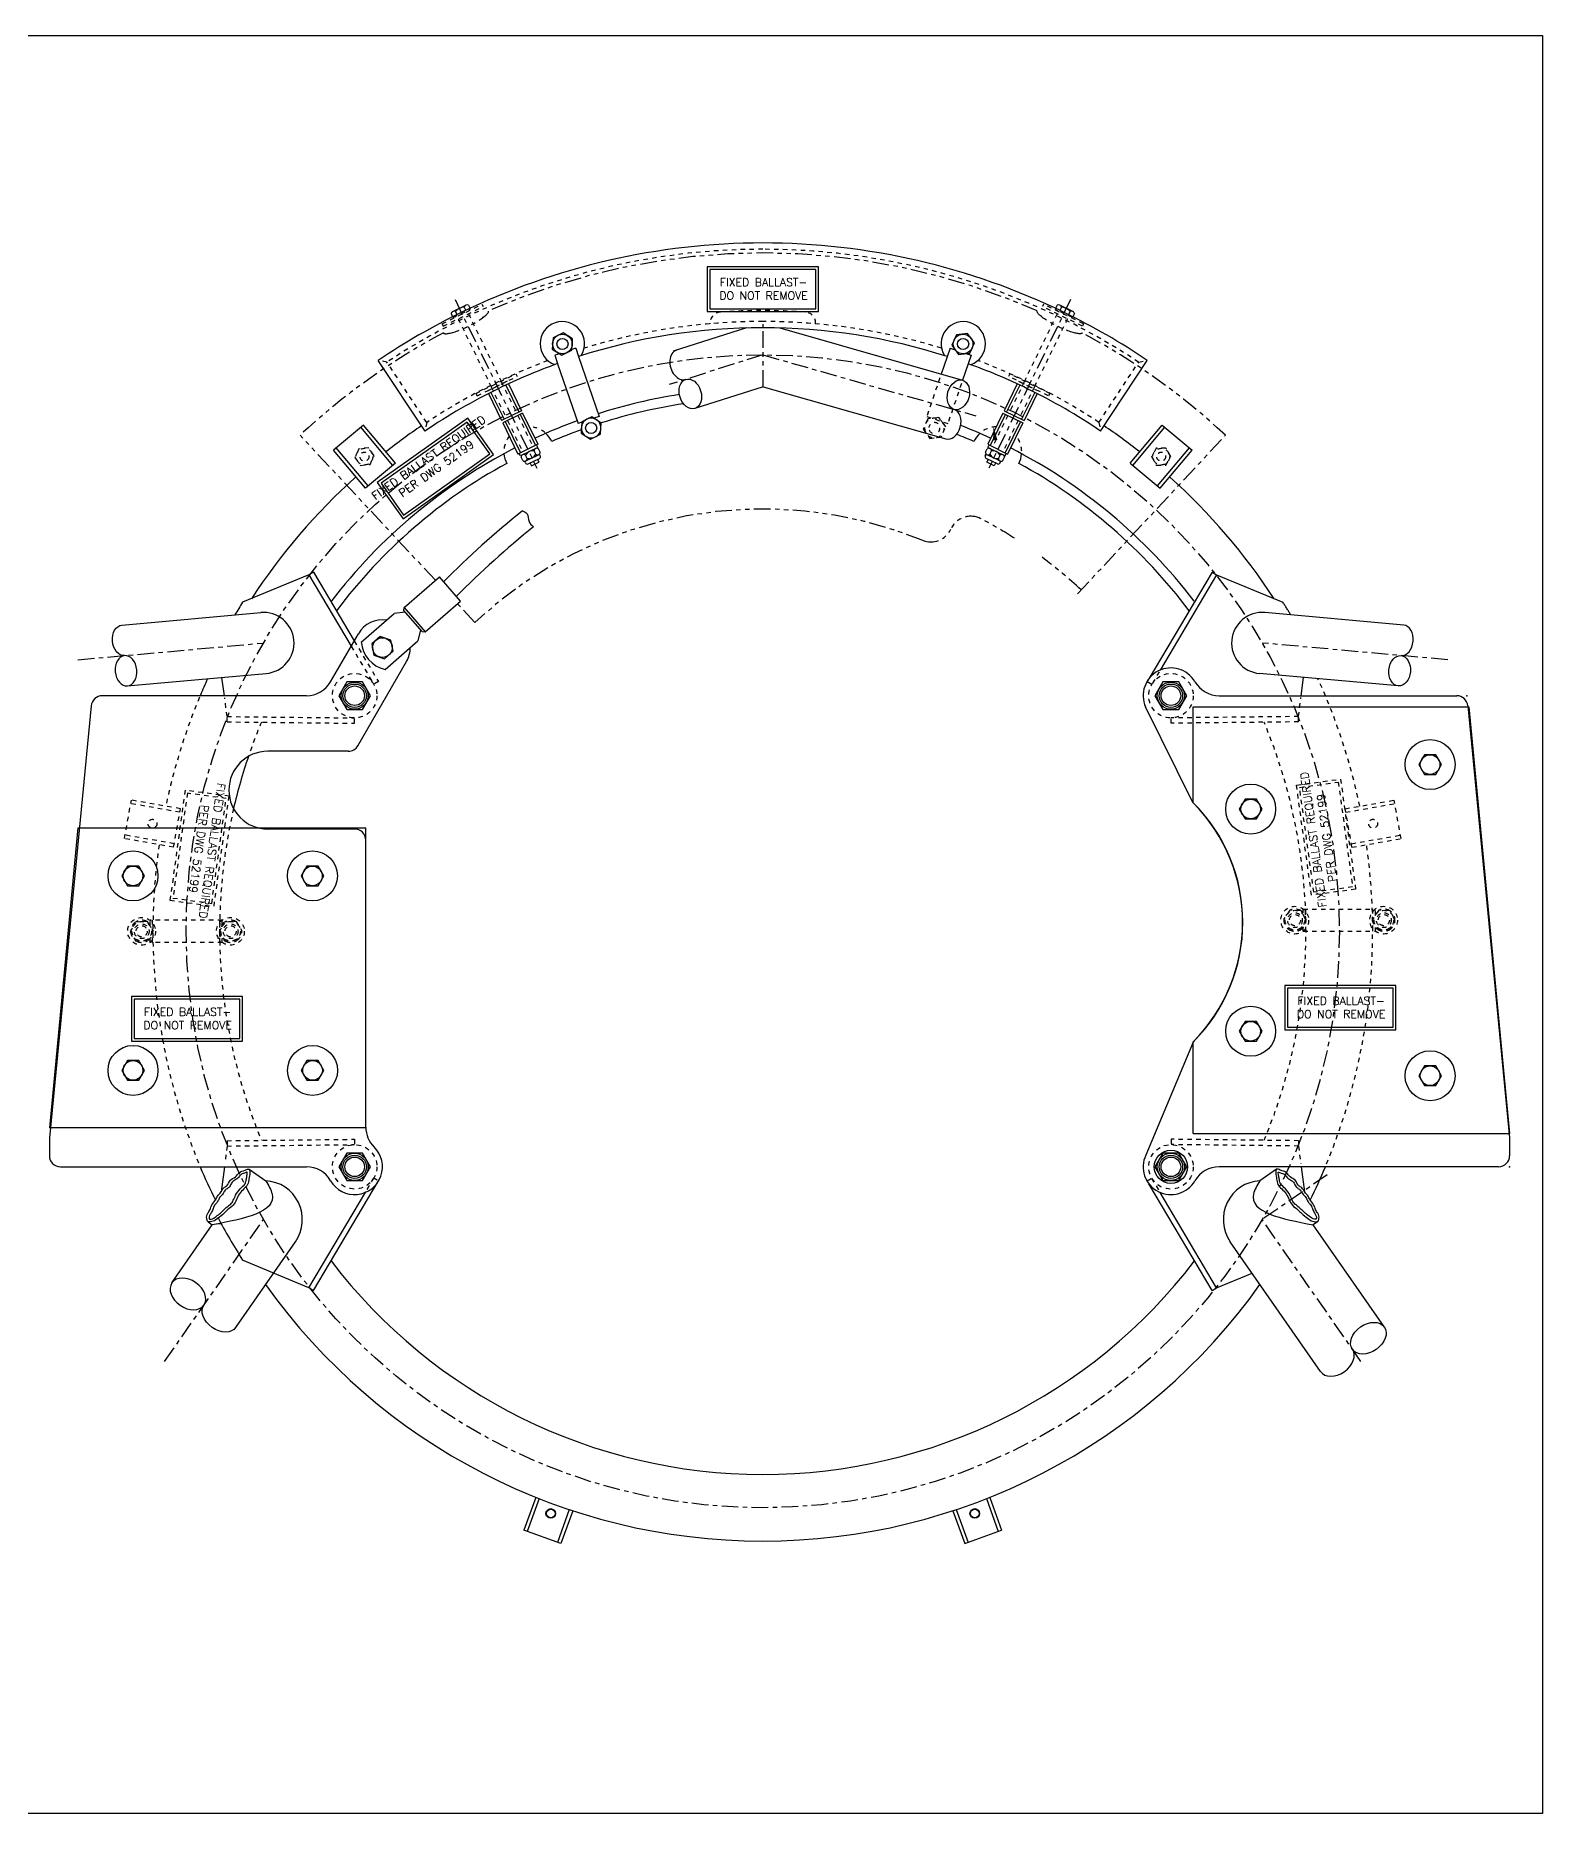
# Model space of a CAD drawing. Extents: x 0 to 103, y -3 to 42.
# Drawn here: x 68.72 to 102.62, y 2.07 to 42.07 of the extents above; entities that cross this region are included whole.
import ezdxf

# ---------------------------------------------------------------- set-up
doc = ezdxf.new("R2010")
doc.units = 0
doc.header["$LTSCALE"] = 0.3
doc.header["$MEASUREMENT"] = 0
for name, pattern in [('CENTER', [2, 1.25, -0.25, 0.25, -0.25]), ('HIDDEN', [0.375, 0.25, -0.125]), ('PHANTOM', [2.5, 1.25, -0.25, 0.25, -0.25, 0.25, -0.25])]:
    doc.linetypes.add(name, pattern=pattern)
for name, color, linetype in [('1', 1, 'CONTINUOUS'), ('HW', 6, 'CONTINUOUS'), ('NOTES', 2, 'CONTINUOUS')]:
    doc.layers.add(name, color=color, linetype=linetype)
doc.styles.add('ROMAND', font='romand.shx')

# ---------------------------------------------------------------- blocks, each defined once
blk = doc.blocks.new('A$C019C75C7')
at = {"layer": '1', "color": 41}
blk.add_lwpolyline([(-1.25, 1), (-1.25, 0), (1.25, 0), (1.25, 1)], close=True, dxfattribs=at)
at = {"layer": '1'}
blk.add_lwpolyline([(-1.19, 0.94), (-1.19, 0.06), (1.19, 0.06), (1.19, 0.94)], close=True, dxfattribs=at)
at = {"layer": '1', "color": 6, "insert": (0.016, 0.879), "char_height": 0.18, "width": 3, "attachment_point": 2, "style": 'ROMAND'}
blk.add_mtext('FIXED BALLAST REQUIRED\\PPER DWG 52199', dxfattribs=at)
blk = doc.blocks.new('A$C5AA862EA')
at = {"layer": '1', "color": 6}
for p, q in [((0.485, 0.9), (1.28, 1.591)), ((1.754, 1.046), (1.28, 1.591)), ((0.48, 0.831), (0.485, 0.9)), ((0.89, 0.36), (0.48, 0.831)), ((0.485, 0.9), (0.959, 0.355)), ((0.959, 0.355), (1.754, 1.046)), ((-0.476, 0.126), (0.26, 0.766)), ((0.513, 0.794), (0.26, 0.766)), ((0.059, -0.489), (0.795, 0.151)), ((0.858, 0.397), (0.795, 0.151)), ((0.89, 0.36), (0.959, 0.355))]:
    blk.add_line(p, q, dxfattribs=at)
blk.add_lwpolyline([(0.241, -0.083), (0.192, 0.167), (-0.049, 0.25), (-0.241, 0.083), (-0.192, -0.167), (0.049, -0.25)], close=True, dxfattribs=at)
blk.add_circle((0, 0), 0.221, dxfattribs=at)
for centre, radius, start, end in [((17.012, -14.144), 22.108, 128.839, 135.0211), ((17.062, -14.198), 21.745, 128.9252, 135.0932), ((0.209, 0.182), 0.688, 184.6424, 257.344)]:
    blk.add_arc(centre, radius, start, end, dxfattribs=at)
blk.add_open_spline([(3.147, 3.077), (3.189, 3.06), (3.29, 3.017), (3.267, 2.829), (3.357, 2.753), (3.4, 2.718)], degree=3, knots=[0, 0, 0, 0, 0.1227025, 0.3030052, 0.4608281, 0.4608281, 0.4608281, 0.4608281], dxfattribs=at)

msp = doc.modelspace()

# ---------------------------------------------------------------- linework, layer by layer
at = {"layer": '1', "color": 4, "linetype": 'HIDDEN'}
for p, q in [((77.865, 35.59), (78.763, 36.029)), ((78.763, 36.029), (78.789, 35.976)), ((91.395, 36.029), (91.369, 35.976)), ((92.294, 35.59), (91.395, 36.029)), ((77.891, 35.536), (78.789, 35.976)), ((78.112, 35.729), (78.502, 35.92)), ((78.156, 35.751), (78.163, 35.736)), ((78.227, 35.701), (78.98, 34.156)), ((78.458, 35.898), (78.465, 35.884)), ((78.458, 35.814), (79.211, 34.268)), ((83.892, 35.59), (83.892, 35.605)), ((86.267, 35.59), (86.267, 35.605)), ((91.7, 35.814), (90.948, 34.268)), ((91.931, 35.701), (91.179, 34.156)), ((92.268, 35.536), (91.369, 35.976)), ((92.047, 35.729), (91.657, 35.92)), ((91.701, 35.898), (91.694, 35.884)), ((92.003, 35.751), (91.995, 35.736)), ((77.865, 35.59), (77.891, 35.536)), ((92.294, 35.59), (92.268, 35.536)), ((76.625, 34.727), (76.431, 34.767)), ((77.52, 33.371), (76.625, 34.727)), ((78.626, 34.021), (79.525, 34.46)), ((78.652, 33.967), (79.551, 34.406)), ((79.525, 34.46), (79.551, 34.406)), ((90.634, 34.46), (90.608, 34.406)), ((91.506, 33.967), (90.608, 34.406)), ((91.532, 34.021), (90.634, 34.46)), ((92.639, 33.371), (93.534, 34.727)), ((93.534, 34.727), (93.728, 34.767)), ((78.626, 34.021), (78.652, 33.967)), ((79.327, 34.297), (78.878, 34.077)), ((78.967, 34.17), (79.311, 33.468)), ((79.199, 34.284), (79.542, 33.581)), ((90.96, 34.284), (90.616, 33.581)), ((90.831, 34.297), (91.281, 34.077)), ((91.191, 34.17), (90.848, 33.468)), ((91.532, 34.021), (91.506, 33.967)), ((77.52, 33.371), (77.481, 33.177)), ((79.337, 33.414), (79.68, 32.711)), ((79.569, 33.527), (79.912, 32.824)), ((90.59, 33.527), (90.246, 32.824)), ((90.822, 33.414), (90.478, 32.711)), ((92.639, 33.371), (92.678, 33.177)), ((75.89, 28.455), (76.433, 27.538)), ((75.821, 28.336), (76.33, 27.476)), ((93.996, 27.76), (93.829, 27.476)), ((76.433, 27.538), (76.33, 27.476)), ((93.748, 27.576), (93.726, 27.538)), ((93.726, 27.538), (93.829, 27.476)), ((73.031, 26.753), (72.975, 27.174)), ((97.128, 26.753), (97.184, 27.181)), ((73.029, 26.633), (73.031, 26.753)), ((73.029, 26.633), (75.893, 26.602)), ((73.031, 26.753), (75.894, 26.722)), ((75.893, 26.602), (75.894, 26.722)), ((97.128, 26.753), (94.265, 26.722)), ((94.266, 26.602), (94.265, 26.722)), ((97.129, 26.633), (94.266, 26.602)), ((97.129, 26.633), (97.128, 26.753)), ((70.723, 24.006), (70.876, 24.873)), ((71.979, 24.678), (70.876, 24.873)), ((98.18, 24.678), (99.283, 24.873)), ((99.435, 24.006), (99.283, 24.873)), ((71.965, 24.6), (70.862, 24.794)), ((71.826, 23.812), (71.979, 24.678)), ((98.332, 23.812), (98.18, 24.678)), ((98.193, 24.6), (99.296, 24.794)), ((71.826, 23.812), (70.723, 24.006)), ((71.84, 23.891), (70.737, 24.085)), ((98.318, 23.891), (99.421, 24.085)), ((98.332, 23.812), (99.435, 24.006)), ((97.237, 22.422), (98.862, 22.422)), ((97.237, 22.337), (97.237, 22.422)), ((97.295, 21.922), (97.295, 22.422)), ((98.804, 21.922), (98.804, 22.422)), ((98.862, 22.288), (98.862, 22.422)), ((72.922, 22.172), (71.297, 22.172)), ((71.297, 22.038), (71.297, 22.172)), ((71.355, 21.672), (71.355, 22.172)), ((72.864, 21.672), (72.864, 22.172)), ((72.922, 22.087), (72.922, 22.172)), ((97.237, 21.922), (97.237, 22.006)), ((98.862, 21.922), (98.862, 22.006)), ((71.297, 21.672), (71.297, 21.756)), ((72.922, 21.672), (71.297, 21.672)), ((72.922, 21.672), (72.922, 21.756)), ((97.237, 21.922), (98.862, 21.922)), ((73.029, 17.21), (75.893, 17.242)), ((73.029, 17.21), (73.031, 17.09)), ((75.893, 17.242), (75.894, 17.122)), ((94.266, 17.242), (94.265, 17.122)), ((97.129, 17.21), (94.266, 17.242)), ((97.129, 17.21), (97.128, 17.09)), ((73.031, 17.09), (72.981, 16.714)), ((73.031, 17.09), (75.894, 17.122)), ((97.128, 17.09), (94.265, 17.122)), ((97.128, 17.09), (97.181, 16.686)), ((76.179, 16.113), (76.33, 16.367)), ((76.402, 16.324), (76.33, 16.367)), ((93.726, 16.306), (93.829, 16.367)), ((93.736, 16.288), (93.726, 16.306)), ((93.984, 16.105), (93.829, 16.367))]:
    msp.add_line(p, q, dxfattribs=at)
at = {"layer": '1', "color": 6}
for p, q in [((78.106, 35.865), (78.398, 36.008)), ((78.458, 36.009), (78.494, 35.937)), ((91.7, 36.009), (91.665, 35.937)), ((92.052, 35.865), (91.76, 36.008)), ((78.068, 35.818), (78.103, 35.746)), ((78.166, 35.866), (78.2, 35.795)), ((78.361, 35.961), (78.396, 35.89)), ((91.798, 35.961), (91.763, 35.89)), ((91.993, 35.866), (91.958, 35.795)), ((92.09, 35.818), (92.055, 35.746))]:
    msp.add_line(p, q, dxfattribs=at)
at = {"layer": '1', "color": 6, "linetype": 'CENTER'}
for p, q in [((78.157, 36.135), (79.996, 32.343)), ((92.002, 36.135), (90.163, 32.343)), ((85.079, 34.892), (82.975, 34.221)), ((85.079, 34.892), (89.874, 33.52)), ((69.67, 28.03), (73.847, 28.407)), ((69.67, 28.03), (73.847, 28.407)), ((100.489, 28.03), (96.312, 28.407)), ((97.775, 16.441), (96.312, 15.437)), ((71.624, 12.24), (73.847, 15.437)), ((98.534, 12.24), (96.312, 15.437))]:
    msp.add_line(p, q, dxfattribs=at)
at = {"layer": '1', "color": 6, "linetype": 'Continuous'}
for p, q in [((84.714, 35.497), (83.061, 34.97)), ((85.466, 35.496), (89.572, 34.322)), ((85.09, 34.174), (83.553, 33.684)), ((85.09, 34.174), (89.194, 33)), ((76.096, 33.312), (75.422, 32.747)), ((76.755, 32.403), (76.035, 33.261)), ((76.816, 32.454), (76.096, 33.312)), ((93.343, 32.454), (94.063, 33.312)), ((93.404, 32.403), (94.124, 33.261)), ((94.063, 33.312), (94.737, 32.747)), ((76.142, 31.889), (75.422, 32.747)), ((76.203, 31.94), (75.483, 32.798)), ((76.816, 32.454), (76.142, 31.889)), ((93.343, 32.454), (94.017, 31.889)), ((93.956, 31.94), (94.675, 32.798)), ((94.017, 31.889), (94.737, 32.747)), ((74.974, 30.001), (75.89, 28.455)), ((95.184, 30.001), (93.766, 27.605)), ((95.184, 30.001), (95.288, 29.94)), ((74.871, 29.94), (73.379, 29.324)), ((74.871, 29.94), (75.821, 28.336)), ((95.288, 29.94), (94.02, 27.799)), ((95.288, 29.94), (96.78, 29.324)), ((70.662, 28.81), (73.785, 29.091)), ((99.496, 28.81), (96.373, 29.091)), ((70.785, 27.441), (73.909, 27.722)), ((72.969, 27.222), (72.914, 27.632)), ((99.373, 27.441), (96.25, 27.722)), ((97.19, 27.222), (97.244, 27.632)), ((72.969, 16.622), (72.894, 16.057)), ((73.526, 16.567), (73.9, 16.31)), ((96.633, 16.567), (96.259, 16.31)), ((97.19, 16.622), (97.264, 16.057)), ((74.871, 13.903), (76.147, 16.058)), ((74.974, 13.842), (76.433, 16.306)), ((95.184, 13.842), (93.766, 16.238)), ((95.288, 13.903), (94.02, 16.044)), ((71.79, 14.012), (72.697, 15.316)), ((72.6, 15.383), (72.697, 15.316)), ((72.788, 15.34), (72.893, 15.35)), ((99.06, 13.017), (97.461, 15.316)), ((73.188, 12.957), (74.565, 14.937)), ((97.624, 12.017), (95.593, 14.937)), ((74.871, 13.903), (73.379, 14.52)), ((95.288, 13.903), (96.083, 14.232)), ((74.974, 13.842), (74.871, 13.903)), ((95.184, 13.842), (95.288, 13.903)), ((79.976, 9.186), (79.706, 8.447)), ((80.05, 9.157), (79.782, 8.419)), ((80.727, 8.91), (80.458, 8.173)), ((80.803, 8.885), (80.533, 8.146)), ((89.356, 8.885), (89.625, 8.146)), ((89.432, 8.91), (89.7, 8.173)), ((90.108, 9.157), (90.377, 8.419)), ((90.183, 9.186), (90.452, 8.447)), ((80.533, 8.146), (79.706, 8.447)), ((89.625, 8.146), (90.452, 8.447))]:
    msp.add_line(p, q, dxfattribs=at)
at = {"layer": '1', "color": 6, "linetype": 'PHANTOM'}
for p, q in [((85.09, 34.174), (85.09, 35.579)), ((97.559, 15.383), (97.461, 15.316))]:
    msp.add_line(p, q, dxfattribs=at)
at = {"layer": '1'}
for p, q in [((80.503, 34.917), (80.399, 34.882)), ((80.399, 34.882), (80.463, 34.693)), ((80.872, 35.043), (80.787, 35.014)), ((80.872, 35.043), (80.936, 34.854)), ((80.936, 34.854), (81.396, 33.506)), ((89.291, 35.042), (89.092, 34.459)), ((89.291, 35.042), (89.409, 35.002)), ((89.764, 34.881), (89.573, 34.321)), ((89.649, 34.92), (89.764, 34.881)), ((77.481, 33.177), (76.431, 34.767)), ((80.463, 34.692), (80.923, 33.345)), ((92.678, 33.177), (93.728, 34.767)), ((78.907, 34.018), (79.202, 33.415)), ((78.963, 34.046), (79.258, 33.442)), ((79.299, 34.21), (79.594, 33.606)), ((79.356, 34.237), (79.651, 33.634)), ((90.802, 34.237), (90.507, 33.634)), ((90.859, 34.21), (90.564, 33.606)), ((91.195, 34.046), (90.9, 33.442)), ((91.252, 34.018), (90.957, 33.415)), ((79.651, 33.634), (79.202, 33.415)), ((90.507, 33.634), (90.957, 33.415)), ((79.677, 33.58), (79.228, 33.361)), ((79.228, 33.361), (79.572, 32.658)), ((79.285, 33.388), (79.628, 32.686)), ((79.621, 33.553), (79.964, 32.85)), ((79.677, 33.58), (80.021, 32.878)), ((81.005, 33.373), (80.923, 33.345)), ((81.396, 33.506), (81.281, 33.467)), ((90.481, 33.58), (90.138, 32.878)), ((90.538, 33.553), (90.194, 32.85)), ((90.481, 33.58), (90.93, 33.361)), ((90.874, 33.388), (90.53, 32.686)), ((90.93, 33.361), (90.587, 32.658)), ((80.021, 32.878), (79.572, 32.658)), ((90.138, 32.878), (90.587, 32.658)), ((74.974, 30.001), (74.871, 29.94)), ((94.759, 24.808), (94.759, 26.972)), ((94.759, 26.972), (100.962, 26.972)), ((100.962, 26.972), (101.877, 17.372)), ((69.675, 24.252), (69.032, 17.502)), ((69.675, 24.252), (76.149, 24.252)), ((76.149, 17.502), (76.149, 24.252)), ((94.759, 17.372), (94.759, 19.435)), ((76.149, 17.502), (69.032, 17.502)), ((94.759, 17.372), (101.877, 17.372)), ((76.433, 16.306), (76.43, 16.308))]:
    msp.add_line(p, q, dxfattribs=at)
at = {"layer": '1', "color": 41, "linetype": 'HIDDEN'}
for p, q in [((89.064, 34.377), (88.767, 33.505)), ((89.547, 34.243), (89.24, 33.344)), ((88.767, 33.505), (89.24, 33.344))]:
    msp.add_line(p, q, dxfattribs=at)
at = {"layer": '1', "color": 41, "linetype": 'PHANTOM'}
for p, q in [((77.716, 29.818), (74.672, 33.082)), ((92.158, 29.513), (95.487, 33.082)), ((78.6, 28.87), (78.209, 29.29))]:
    msp.add_line(p, q, dxfattribs=at)
at = {"layer": '1', "color": 3}
for p, q in [((75.358, 27.534), (75.983, 28.617)), ((75.972, 26.097), (77.066, 27.992)), ((74.817, 27.222), (70.222, 27.222)), ((95.342, 27.222), (100.687, 27.222)), ((69.973, 26.996), (69.032, 17.272)), ((94.755, 24.817), (93.688, 26.968)), ((100.935, 26.996), (101.877, 17.272)), ((75.755, 25.972), (73.945, 25.972)), ((75.899, 24.222), (73.945, 24.222)), ((76.149, 17.514), (76.149, 23.972)), ((94.759, 19.43), (93.692, 16.885)), ((69.032, 17.272), (69.032, 16.872)), ((101.877, 17.272), (101.877, 16.872)), ((69.282, 16.622), (74.817, 16.622)), ((101.627, 16.622), (95.342, 16.622))]:
    msp.add_line(p, q, dxfattribs=at)
at = {"layer": '1', "color": 41}
for points in [[(83.829, 36.869), (83.829, 35.869), (86.329, 35.869), (86.329, 36.869)], [(70.876, 20.452), (70.876, 19.452), (73.376, 19.452), (73.376, 20.452)], [(96.822, 20.702), (96.822, 19.702), (99.322, 19.702), (99.322, 20.702)]]:
    msp.add_lwpolyline(points, close=True, dxfattribs=at)
at = {"layer": '1'}
for points in [[(83.889, 36.809), (83.889, 35.929), (86.269, 35.929), (86.269, 36.809)], [(96.882, 20.642), (96.882, 19.762), (99.262, 19.762), (99.262, 20.642)], [(70.936, 20.392), (70.936, 19.512), (73.316, 19.512), (73.316, 20.392)]]:
    msp.add_lwpolyline(points, close=True, dxfattribs=at)
at = {"layer": '1', "color": 6}
for points in [[(80.785, 34.994), (80.802, 35.248), (80.59, 35.389), (80.361, 35.276), (80.345, 35.022), (80.557, 34.881)], [(89.736, 34.93), (89.838, 35.164), (89.687, 35.369), (89.434, 35.34), (89.332, 35.107), (89.483, 34.902)], [(100.344, 25.672), (100.216, 25.893), (99.961, 25.893), (99.834, 25.672), (99.961, 25.451), (100.216, 25.451)], [(96.308, 24.672), (96.181, 24.893), (95.926, 24.893), (95.798, 24.672), (95.926, 24.451), (96.181, 24.451)], [(71.168, 23.167), (71.041, 23.388), (70.786, 23.388), (70.658, 23.167), (70.786, 22.946), (71.041, 22.946)], [(75.203, 23.167), (75.076, 23.388), (74.821, 23.388), (74.693, 23.167), (74.821, 22.946), (75.076, 22.946)], [(96.308, 19.672), (96.181, 19.893), (95.926, 19.893), (95.798, 19.672), (95.926, 19.451), (96.181, 19.451)], [(71.168, 18.792), (71.041, 19.013), (70.786, 19.013), (70.658, 18.792), (70.786, 18.571), (71.041, 18.571)], [(75.207, 18.792), (75.08, 19.013), (74.825, 19.013), (74.697, 18.792), (74.825, 18.571), (75.08, 18.571)], [(100.344, 18.672), (100.216, 18.893), (99.961, 18.893), (99.834, 18.672), (99.961, 18.451), (100.216, 18.451)]]:
    msp.add_lwpolyline(points, close=True, dxfattribs=at)
for points in [[(81.157, 33.46), (81.006, 33.385), (80.99, 33.131), (81.202, 32.99), (81.43, 33.103), (81.438, 33.23)], [(81.438, 33.23), (81.446, 33.357), (81.234, 33.498), (81.12, 33.442)]]:
    msp.add_lwpolyline(points, dxfattribs=at)
at = {"layer": '1', "color": 41, "linetype": 'HIDDEN'}
for points in [[(88.706, 33.259), (88.687, 33.216), (88.838, 33.011), (89.092, 33.039), (89.103, 33.066)], [(89.138, 33.145), (89.193, 33.273), (89.042, 33.478), (88.789, 33.449), (88.741, 33.338)]]:
    msp.add_lwpolyline(points, dxfattribs=at)
for points in [[(75.993, 32.777), (75.903, 32.579), (76.029, 32.403), (76.245, 32.424), (76.335, 32.621), (76.209, 32.798)], [(93.931, 32.788), (93.823, 32.6), (93.931, 32.412), (94.148, 32.412), (94.257, 32.6), (94.148, 32.788)]]:
    msp.add_lwpolyline(points, close=True, dxfattribs=at)
at = {"layer": '1', "color": 4, "linetype": 'HIDDEN'}
for points in [[(97.084, 25.21), (98.075, 25.345), (98.414, 22.868), (97.423, 22.733)], [(97.152, 25.158), (98.024, 25.278), (98.346, 22.92), (97.474, 22.8)], [(73.074, 24.96), (72.083, 25.095), (71.745, 22.618), (72.735, 22.483)], [(73.007, 24.908), (72.135, 25.028), (71.812, 22.67), (72.684, 22.55)], [(70.97, 22.135), (71.225, 22.149), (71.364, 21.935), (71.248, 21.708), (70.994, 21.694), (70.855, 21.908)], [(72.97, 22.135), (73.225, 22.149), (73.364, 21.935), (73.248, 21.708), (72.994, 21.694), (72.855, 21.908)], [(97.188, 22.385), (96.934, 22.399), (96.795, 22.185), (96.91, 21.958), (97.165, 21.944), (97.304, 22.158)], [(99.188, 22.385), (98.934, 22.399), (98.795, 22.185), (98.91, 21.958), (99.165, 21.944), (99.304, 22.158)]]:
    msp.add_lwpolyline(points, close=True, dxfattribs=at)
at = {"layer": '1', "color": 6}
for centre, radius in [((80.573, 35.135), 0.221), ((80.573, 35.135), 0.125), ((89.585, 35.135), 0.221), ((89.585, 35.135), 0.125), ((81.218, 33.244), 0.125), ((100.089, 25.672), 0.562), ((100.089, 25.672), 0.221), ((96.053, 24.672), 0.562), ((96.053, 24.672), 0.221), ((70.913, 23.167), 0.562), ((74.948, 23.167), 0.562), ((70.913, 23.167), 0.221), ((74.948, 23.167), 0.221), ((96.053, 19.672), 0.562), ((96.053, 19.672), 0.221), ((70.913, 18.792), 0.562), ((74.952, 18.792), 0.562), ((100.089, 18.672), 0.562), ((70.913, 18.792), 0.221), ((74.952, 18.792), 0.221), ((100.089, 18.672), 0.221)]:
    msp.add_circle(centre, radius, dxfattribs=at)
at = {"layer": '1', "color": 6, "linetype": 'CENTER'}
msp.add_circle((85.079, 21.922), 12.97, dxfattribs=at)
at = {"layer": '1', "color": 41, "linetype": 'HIDDEN'}
for centre, radius in [((76.119, 32.6), 0.188), ((76.119, 32.6), 0.1), ((94.04, 32.6), 0.188), ((94.04, 32.6), 0.1)]:
    msp.add_circle(centre, radius, dxfattribs=at)
at = {"layer": '1', "color": 4, "linetype": 'HIDDEN'}
for centre, radius in [((75.899, 27.222), 0.5), ((94.259, 27.222), 0.5), ((71.351, 24.342), 0.1), ((98.807, 24.342), 0.1), ((97.045, 22.172), 0.312), ((99.045, 22.172), 0.312), ((71.105, 21.922), 0.312), ((71.109, 21.922), 0.221), ((71.109, 21.922), 0.166), ((71.109, 21.922), 0.125), ((73.105, 21.922), 0.312), ((73.109, 21.922), 0.221), ((73.109, 21.922), 0.166), ((73.109, 21.922), 0.125), ((97.049, 22.172), 0.221), ((97.049, 22.172), 0.166), ((97.049, 22.172), 0.125), ((99.049, 22.172), 0.221), ((99.049, 22.172), 0.166), ((99.049, 22.172), 0.125), ((75.899, 16.622), 0.5), ((94.259, 16.622), 0.5)]:
    msp.add_circle(centre, radius, dxfattribs=at)
at = {"layer": '1', "color": 6, "linetype": 'Continuous'}
for centre, radius in [((80.31, 8.823), 0.109), ((80.311, 8.822), 0.1), ((89.848, 8.823), 0.109), ((89.847, 8.822), 0.1)]:
    msp.add_circle(centre, radius, dxfattribs=at)
at = {"layer": '1', "color": 4, "linetype": 'HIDDEN'}
for centre, radius, start, end in [((85.079, 21.922), 15.345, 90, 123.4337), ((85.079, 21.922), 15.345, 56.5663, 90), ((85.079, 21.922), 13.72, 90, 107.0322), ((84.142, 35.605), 0.25, 93.9196, 180), ((85.079, 21.922), 13.965, 86.0804, 93.9196), ((85.079, 21.922), 13.72, 72.9678, 90), ((86.017, 35.605), 0.25, 0, 86.0804), ((85.079, 21.922), 13.72, 110.6412, 123.4337), ((85.079, 21.922), 13.72, 56.5663, 69.3588), ((79.818, 32.711), 0.562, 49.9294, 89.0304), ((90.341, 32.711), 0.562, 90.9696, 129.6346), ((79.818, 32.711), 0.562, 141.8093, 182.1533), ((90.341, 32.711), 0.562, 1.2324, 38.1907), ((76.16, 27.472), 0.149, 25.9666, 68.8799), ((85.079, 21.922), 13.72, 11.8378, 24.463), ((85.079, 21.922), 13.72, 157.4355, 168.1622), ((85.079, 21.922), 12.22, 157.3514, 161.2194), ((85.079, 21.922), 12.22, 337.3647, 22.634), ((85.079, 21.922), 12.22, 166.9491, 202.6353), ((85.079, 21.922), 13.72, 171.8378, 202.4669), ((85.079, 21.922), 13.72, 337.5648, 8.1622), ((97.049, 22.172), 0.25, 58.9514, 114.8541), ((99.049, 22.172), 0.25, 58.9514, 114.8541), ((71.109, 21.922), 0.25, 125.1459, 181.0486), ((71.109, 21.922), 0.25, 65.1459, 121.0486), ((73.109, 21.922), 0.25, 125.1459, 181.0486), ((73.109, 21.922), 0.25, 65.1459, 121.0486), ((97.049, 22.172), 0.25, 178.9514, 234.8541), ((97.049, 22.172), 0.25, 298.9514, 354.8541), ((97.049, 22.172), 0.25, 358.9514, 54.8541), ((99.049, 22.172), 0.25, 178.9514, 234.8541), ((99.049, 22.172), 0.25, 298.9514, 354.8541), ((99.049, 22.172), 0.25, 358.9514, 54.8541), ((71.109, 21.922), 0.25, 185.1459, 241.0486), ((71.109, 21.922), 0.25, 245.1459, 301.0486), ((71.109, 21.922), 0.25, 305.1459, 1.0486), ((73.109, 21.922), 0.25, 185.1459, 241.0486), ((73.109, 21.922), 0.25, 245.1459, 301.0486), ((73.109, 21.922), 0.25, 305.1459, 1.0486), ((97.049, 22.172), 0.25, 238.9514, 294.8541), ((99.049, 22.172), 0.25, 238.9514, 294.8541)]:
    msp.add_arc(centre, radius, start, end, dxfattribs=at)
at = {"layer": '1'}
for centre, radius, start, end in [((85.079, 21.922), 15.485, 90, 115.9706), ((85.079, 21.922), 15.485, 64.0294, 90), ((85.079, 21.922), 15.485, 115.9706, 123.9517), ((80.57, 35.139), 0.5, 327.8461, 249.8273), ((89.588, 35.139), 0.5, 290.1727, 212.1539), ((85.079, 21.922), 15.485, 56.0483, 64.0294), ((85.079, 21.922), 13.58, 90, 107.7631), ((85.079, 21.922), 13.58, 72.2179, 90), ((85.079, 21.922), 13.58, 109.8728, 115.9845), ((85.079, 21.922), 13.58, 64.0155, 70.1083), ((85.079, 21.922), 13.58, 115.9845, 124.0244), ((85.079, 21.922), 13.58, 55.9756, 64.0155), ((92.072, 22.122), 3.8, 315.0105, 44.9895)]:
    msp.add_arc(centre, radius, start, end, dxfattribs=at)
at = {"layer": '1', "color": 41, "linetype": 'PHANTOM'}
for centre, radius, start, end in [((85.079, 21.922), 15.26, 66.1352, 113.8648), ((85.079, 21.922), 15.26, 118.0898, 133), ((85.079, 21.922), 15.26, 47, 61.9102), ((85.079, 21.922), 9.5, 67.8242, 133), ((89.76, 30.759), 0.5, 62.0922, 154.9582), ((85.079, 21.922), 10.5, 57.3508, 62.0922), ((88.854, 31.182), 0.5, 247.8242, 334.9582), ((85.079, 21.922), 10.5, 47, 53.2598)]:
    msp.add_arc(centre, radius, start, end, dxfattribs=at)
at = {"layer": '1', "color": 6}
for centre, radius, start, end in [((78.429, 35.946), 0.0696, 64.7903, 167.3006), ((91.73, 35.946), 0.0696, 12.6994, 115.2097), ((78.136, 35.803), 0.0696, 64.7903, 167.3006), ((78.357, 35.721), 0.24, 89.104, 142.987), ((91.801, 35.721), 0.24, 37.013, 90.896), ((92.022, 35.803), 0.0696, 12.6994, 115.2097), ((81.218, 33.244), 0.221, 105.5391, 56.3314), ((81.218, 33.244), 0.221, 8.8449, 116.3314)]:
    msp.add_arc(centre, radius, start, end, dxfattribs=at)
at = {"layer": '1', "color": 6, "linetype": 'Continuous'}
for centre, radius, start, end in [((85.079, 21.922), 12.22, 98.8357, 107.6444), ((85.079, 21.922), 12, 98.545, 107.6296), ((85.079, 21.922), 13.72, 124.0183, 128.1622), ((85.079, 21.922), 12.22, 109.9889, 114.7992), ((85.079, 21.922), 12, 109.9002, 113.311), ((85.079, 21.922), 12.22, 65.2008, 68.6313), ((85.079, 21.922), 13.72, 51.8378, 55.9817), ((79.818, 32.711), 0.562, 24.2083, 47.3024), ((85.079, 21.922), 12, 66.689, 68.6933), ((90.341, 32.711), 0.562, 132.6976, 155.7917), ((85.079, 21.922), 12.22, 117.1437, 142.6431), ((85.079, 21.922), 12, 118.6818, 143.0605), ((79.818, 32.711), 0.562, 184.6905, 207.7846), ((85.079, 21.922), 12.22, 37.4363, 62.8563), ((90.341, 32.711), 0.562, 332.2154, 355.3095), ((85.079, 21.922), 12, 36.9395, 61.3182), ((85.079, 21.922), 13.72, 131.8378, 146.9818), ((85.079, 21.922), 13.72, 33.0375, 48.1622), ((85.079, 21.922), 13.845, 147.6819, 149.0646), ((73.847, 28.407), 0.688, 275.1494, 95.1494), ((96.312, 28.407), 0.688, 84.8506, 264.8506), ((85.079, 21.922), 13.72, 155.537, 157.2384), ((85.079, 21.922), 12.22, 161.2194, 166.9491), ((85.079, 21.922), 13.72, 202.7243, 206.1742), ((85.079, 21.922), 13.72, 202.7243, 206.1742), ((85.079, 21.922), 13.72, 333.8258, 337.2757), ((73.847, 15.437), 0.875, 325.1851, 86.5331), ((96.312, 15.437), 0.875, 93.4669, 214.8149), ((85.079, 21.922), 13.845, 207.6819, 212.3181), ((85.079, 21.922), 12.22, 217.3647, 322.6353), ((85.079, 21.922), 13.72, 215.3992, 324.6008)]:
    msp.add_arc(centre, radius, start, end, dxfattribs=at)
at = {"layer": '1', "color": 41, "linetype": 'HIDDEN'}
for radius, start, end in [(0.221, 177.7355, 310.4201), (0.221, 333.3141, 154.8415), (0.125, 316.9271, 174.2278), (0.125, 199.1584, 288.9972)]:
    msp.add_arc((88.94, 33.244), radius, start, end, dxfattribs=at)
at = {"layer": '1', "color": 6, "linetype": 'PHANTOM'}
msp.add_arc((85.079, 21.922), 13.845, 30.9354, 32.3181, dxfattribs=at)
at = {"layer": '1', "color": 3}
for centre, radius, start, end in [((76.524, 28.304), 0.625, 81.6857, 150), ((76.524, 28.304), 0.625, 330, 0.3006), ((94.259, 27.222), 0.625, 30, 203.966), ((70.222, 26.972), 0.25, 90, 174.4715), ((74.817, 27.847), 0.625, 270, 330), ((95.342, 27.847), 0.625, 210, 270), ((100.687, 26.972), 0.25, 5.5285, 90), ((75.755, 26.222), 0.25, 270, 330), ((73.945, 25.097), 0.875, 90, 270), ((92.077, 22.122), 3.8, 314.9045, 45.1798), ((75.899, 23.972), 0.25, 0, 90), ((76.774, 17.514), 0.625, 180, 225.573), ((69.282, 16.872), 0.25, 180, 270), ((75.899, 16.622), 0.625, 210, 45.573), ((94.259, 16.622), 0.625, 155.0707, 330), ((101.627, 16.872), 0.25, 270, 0), ((74.817, 15.997), 0.625, 30, 90), ((95.342, 15.997), 0.625, 90, 150)]:
    msp.add_arc(centre, radius, start, end, dxfattribs=at)
at = {"layer": '1', "color": 41, "linetype": 'PHANTOM'}
msp.add_ellipse((78.4, 35.631), major_axis=(-0.506, -0.246), ratio=0.195576, start_param=0, end_param=3.141593, dxfattribs=at)
at = {"layer": '1', "color": 41, "linetype": 'PHANTOM', "extrusion": (0, 0, -1)}
msp.add_ellipse((91.759, 35.631), major_axis=(0.506, -0.246), ratio=0.195576, start_param=0, end_param=3.141593, dxfattribs=at)
at = {"layer": '1', "color": 6, "linetype": 'Continuous'}
for centre, major_axis, start_param, end_param in [((83.24, 34.666), (-0.104, 0.328), 0, 3.141593), ((89.289, 33.33), (0.095, 0.33), 3.141593, 6.283185), ((99.466, 28.468), (0.031, 0.342), 3.141593, 6.283185), ((97.983, 12.267), (0.359, 0.25), 3.141593, 6.283185)]:
    msp.add_ellipse(centre, major_axis=major_axis, ratio=0.707107, start_param=start_param, end_param=end_param, dxfattribs=at)
for centre, major_axis in [((83.449, 34.011), (-0.104, 0.328)), ((89.478, 33.991), (0.095, 0.33)), ((99.404, 27.783), (0.031, 0.342)), ((98.701, 12.767), (0.359, 0.25))]:
    msp.add_ellipse(centre, major_axis=major_axis, ratio=0.707107, dxfattribs=at)
at = {"layer": '1', "color": 6, "linetype": 'Continuous', "extrusion": (0, 0, -1)}
for centre, major_axis in [((70.693, 28.468), (-0.031, 0.342)), ((72.868, 13.262), (-0.359, 0.25))]:
    msp.add_ellipse(centre, major_axis=major_axis, ratio=0.707107, start_param=3.141593, end_param=6.283185, dxfattribs=at)
for centre, major_axis in [((70.755, 27.783), (-0.031, 0.342)), ((72.149, 13.762), (-0.359, 0.25))]:
    msp.add_ellipse(centre, major_axis=major_axis, ratio=0.707107, dxfattribs=at)
at = {"layer": '1', "color": 6, "linetype": 'Continuous'}
for points in [[(72.6, 15.383), (72.715, 15.397), (72.828, 15.466), (72.953, 15.569), (73.042, 15.656), (73.167, 15.759), (73.24, 15.886), (73.308, 16.015), (73.407, 16.126), (73.492, 16.224), (73.522, 16.353), (73.541, 16.487), (73.526, 16.567), (73.438, 16.549), (73.302, 16.489), (73.215, 16.397), (73.099, 16.317), (73.027, 16.198), (72.956, 16.149), (72.89, 16.051), (72.813, 15.965), (72.775, 15.885), (72.688, 15.77), (72.645, 15.66), (72.596, 15.577), (72.57, 15.456), (72.6, 15.383)], [(97.559, 15.383), (97.443, 15.397), (97.331, 15.466), (97.206, 15.569), (97.117, 15.656), (96.991, 15.759), (96.918, 15.886), (96.851, 16.015), (96.752, 16.126), (96.666, 16.224), (96.636, 16.353), (96.617, 16.487), (96.633, 16.567), (96.72, 16.549), (96.857, 16.489), (96.944, 16.397), (97.06, 16.317), (97.132, 16.198), (97.203, 16.149), (97.269, 16.051), (97.346, 15.965), (97.383, 15.885), (97.47, 15.77), (97.514, 15.66), (97.562, 15.577), (97.589, 15.456), (97.559, 15.383)], [(73.9, 16.31), (74.041, 16.012), (72.697, 15.316)], [(96.259, 16.31), (96.118, 16.012), (97.461, 15.316)]]:
    msp.add_spline(points, degree=3, dxfattribs=at)
for points, knots in [([(73.484, 16.505), (73.47, 16.508), (73.438, 16.487), (73.398, 16.473), (73.381, 16.467), (73.347, 16.452), (73.337, 16.445), (73.302, 16.406), (73.281, 16.376), (73.217, 16.325), (73.186, 16.311), (73.145, 16.285), (73.139, 16.278), (73.117, 16.233), (73.106, 16.201), (73.065, 16.153), (73.045, 16.138), (73.015, 16.119), (73.003, 16.113), (72.988, 16.101), (72.982, 16.093), (72.965, 16.063), (72.955, 16.043), (72.92, 15.993), (72.895, 15.972), (72.864, 15.939), (72.858, 15.929), (72.841, 15.887), (72.829, 15.859), (72.798, 15.814), (72.781, 15.796), (72.754, 15.765), (72.744, 15.752), (72.73, 15.726), (72.724, 15.708), (72.708, 15.659), (72.692, 15.622), (72.659, 15.57), (72.646, 15.55), (72.628, 15.506), (72.625, 15.485), (72.627, 15.462), (72.63, 15.454), (72.635, 15.442)], [1.685041, 1.685041, 1.685041, 1.685041, 1.743104, 1.743104, 1.801167, 1.801167, 1.89263, 1.89263, 1.984092, 1.984092, 2.075555, 2.075555, 2.167017, 2.167017, 2.249283, 2.249283, 2.296156, 2.296156, 2.343029, 2.343029, 2.40221, 2.40221, 2.461391, 2.461391, 2.542402, 2.542402, 2.623413, 2.623413, 2.688891, 2.688891, 2.754369, 2.754369, 2.81965, 2.81965, 2.884932, 2.884932, 2.971524, 2.971524, 3.058116, 3.058116, 3.144709, 3.144709, 3.192751, 3.192751, 3.192751, 3.192751]), ([(72.635, 15.442), (72.686, 15.445), (72.717, 15.456), (72.791, 15.509), (72.827, 15.537), (72.89, 15.589), (72.917, 15.615), (72.972, 15.672), (73.003, 15.7), (73.064, 15.747), (73.092, 15.766), (73.136, 15.808), (73.152, 15.835), (73.186, 15.903), (73.202, 15.942), (73.247, 16.033), (73.284, 16.084), (73.365, 16.168), (73.411, 16.205), (73.443, 16.252), (73.449, 16.269), (73.459, 16.315), (73.462, 16.343), (73.471, 16.398), (73.476, 16.422), (73.482, 16.465), (73.486, 16.489), (73.484, 16.505)], [0.037131, 0.037131, 0.037131, 0.037131, 0.204793, 0.204793, 0.333055, 0.333055, 0.461316, 0.461316, 0.568779, 0.568779, 0.676242, 0.676242, 0.797897, 0.797897, 0.919552, 0.919552, 1.08195, 1.08195, 1.244348, 1.244348, 1.326707, 1.326707, 1.409066, 1.409066, 1.491425, 1.491425, 1.550281, 1.550281, 1.550281, 1.550281]), ([(97.524, 15.442), (97.472, 15.445), (97.442, 15.456), (97.368, 15.509), (97.332, 15.537), (97.269, 15.589), (97.242, 15.615), (97.186, 15.672), (97.155, 15.7), (97.095, 15.747), (97.066, 15.766), (97.023, 15.808), (97.006, 15.835), (96.973, 15.903), (96.957, 15.942), (96.911, 16.033), (96.874, 16.084), (96.793, 16.168), (96.748, 16.205), (96.715, 16.252), (96.71, 16.269), (96.7, 16.315), (96.697, 16.343), (96.688, 16.398), (96.683, 16.422), (96.677, 16.465), (96.672, 16.489), (96.675, 16.505)], [0.037131, 0.037131, 0.037131, 0.037131, 0.204793, 0.204793, 0.333055, 0.333055, 0.461316, 0.461316, 0.568779, 0.568779, 0.676242, 0.676242, 0.797897, 0.797897, 0.919552, 0.919552, 1.08195, 1.08195, 1.244348, 1.244348, 1.326707, 1.326707, 1.409066, 1.409066, 1.491425, 1.491425, 1.550281, 1.550281, 1.550281, 1.550281]), ([(96.675, 16.505), (96.688, 16.508), (96.72, 16.487), (96.76, 16.473), (96.777, 16.467), (96.811, 16.452), (96.821, 16.445), (96.856, 16.406), (96.877, 16.376), (96.941, 16.325), (96.973, 16.311), (97.013, 16.285), (97.019, 16.278), (97.042, 16.233), (97.053, 16.201), (97.093, 16.153), (97.113, 16.138), (97.144, 16.119), (97.156, 16.113), (97.17, 16.101), (97.176, 16.093), (97.194, 16.063), (97.203, 16.043), (97.238, 15.993), (97.263, 15.972), (97.295, 15.939), (97.3, 15.929), (97.318, 15.887), (97.329, 15.859), (97.36, 15.814), (97.377, 15.796), (97.405, 15.765), (97.415, 15.752), (97.428, 15.726), (97.434, 15.708), (97.451, 15.659), (97.466, 15.622), (97.499, 15.57), (97.513, 15.55), (97.53, 15.506), (97.534, 15.485), (97.531, 15.462), (97.529, 15.454), (97.524, 15.442)], [1.685041, 1.685041, 1.685041, 1.685041, 1.743104, 1.743104, 1.801167, 1.801167, 1.89263, 1.89263, 1.984092, 1.984092, 2.075555, 2.075555, 2.167017, 2.167017, 2.249283, 2.249283, 2.296156, 2.296156, 2.343029, 2.343029, 2.40221, 2.40221, 2.461391, 2.461391, 2.542402, 2.542402, 2.623413, 2.623413, 2.688891, 2.688891, 2.754369, 2.754369, 2.81965, 2.81965, 2.884932, 2.884932, 2.971524, 2.971524, 3.058116, 3.058116, 3.144709, 3.144709, 3.192751, 3.192751, 3.192751, 3.192751])]:
    msp.add_open_spline(points, degree=3, knots=knots, dxfattribs=at)
at = {"layer": '1', "color": 3}
for p in [(100.914, 27.222), (101.877, 16.622)]:
    msp.add_point(p, dxfattribs=at)
at = {"layer": '1', "color": 6}
msp.add_solid([(90.357, 32.978), (90.258, 32.966), (90.269, 33.269)], dxfattribs=at)
at = {"layer": 'HW'}
for p, q in [((80.017, 32.809), (79.628, 32.619)), ((80.017, 32.809), (79.991, 32.863)), ((90.141, 32.809), (90.168, 32.863)), ((90.141, 32.809), (90.531, 32.619)), ((79.628, 32.619), (79.602, 32.673)), ((79.68, 32.512), (79.644, 32.585)), ((79.741, 32.458), (79.723, 32.496)), ((79.778, 32.559), (79.742, 32.633)), ((79.745, 32.502), (79.794, 32.525)), ((79.794, 32.525), (79.989, 32.62)), ((79.802, 32.437), (80.054, 32.56)), ((79.843, 32.457), (79.874, 32.394)), ((79.874, 32.394), (80.043, 32.477)), ((79.972, 32.654), (79.936, 32.728)), ((79.989, 32.62), (80.037, 32.644)), ((80.012, 32.54), (80.043, 32.477)), ((80.069, 32.702), (80.033, 32.775)), ((80.074, 32.621), (80.056, 32.658)), ((90.084, 32.621), (90.103, 32.658)), ((90.089, 32.702), (90.125, 32.775)), ((90.357, 32.437), (90.105, 32.56)), ((90.146, 32.54), (90.116, 32.477)), ((90.284, 32.394), (90.116, 32.477)), ((90.17, 32.62), (90.121, 32.644)), ((90.364, 32.525), (90.17, 32.62)), ((90.186, 32.654), (90.222, 32.728)), ((90.315, 32.457), (90.284, 32.394)), ((90.413, 32.502), (90.364, 32.525)), ((90.381, 32.559), (90.417, 32.633)), ((90.417, 32.458), (90.436, 32.496)), ((90.478, 32.512), (90.514, 32.585)), ((90.531, 32.619), (90.557, 32.673)), ((75.72, 27.532), (75.541, 27.222)), ((75.541, 27.222), (75.72, 26.912)), ((76.078, 27.532), (75.72, 27.532)), ((76.257, 27.222), (76.078, 27.532)), ((76.078, 26.912), (76.257, 27.222)), ((94.08, 27.532), (93.901, 27.222)), ((93.901, 27.222), (94.08, 26.912)), ((94.438, 27.532), (94.08, 27.532)), ((94.617, 27.222), (94.438, 27.532)), ((94.438, 26.912), (94.617, 27.222)), ((75.72, 26.912), (76.078, 26.912)), ((94.08, 26.912), (94.438, 26.912)), ((75.72, 16.932), (75.541, 16.622)), ((76.078, 16.932), (75.72, 16.932)), ((76.257, 16.622), (76.078, 16.932)), ((94.08, 16.932), (93.901, 16.622)), ((94.438, 16.932), (94.08, 16.932)), ((94.617, 16.622), (94.438, 16.932)), ((75.541, 16.622), (75.72, 16.312)), ((76.078, 16.312), (76.257, 16.622)), ((93.901, 16.622), (94.08, 16.312)), ((94.438, 16.312), (94.617, 16.622)), ((75.72, 16.312), (76.078, 16.312)), ((94.08, 16.312), (94.438, 16.312))]:
    msp.add_line(p, q, dxfattribs=at)
for centre, radius in [((75.899, 27.222), 0.306), ((75.899, 27.222), 0.263), ((75.899, 27.222), 0.22), ((94.259, 27.222), 0.306), ((94.259, 27.222), 0.263), ((94.259, 27.222), 0.22), ((75.899, 16.622), 0.306), ((75.899, 16.622), 0.263), ((75.899, 16.622), 0.22), ((94.259, 16.622), 0.375), ((94.259, 16.622), 0.306), ((94.259, 16.622), 0.263), ((94.259, 16.622), 0.22)]:
    msp.add_circle(centre, radius, dxfattribs=at)
for centre, radius, start, end in [((79.702, 32.591), 0.0578, 46.6155, 185.4755), ((79.72, 32.554), 0.0578, 226.6155, 5.4755), ((79.782, 32.478), 0.045, 206.0455, 296.0455), ((79.899, 32.557), 0.175, 77.8323, 154.2587), ((79.815, 32.73), 0.175, 257.8323, 334.2587), ((79.994, 32.733), 0.0578, 46.6155, 185.4755), ((80.012, 32.696), 0.0578, 226.6155, 5.4755), ((80.034, 32.601), 0.045, 296.0455, 26.0455), ((90.125, 32.601), 0.045, 153.9545, 243.9545), ((90.147, 32.696), 0.0578, 174.5245, 313.3845), ((90.165, 32.733), 0.0578, 354.5245, 133.3845), ((90.344, 32.73), 0.175, 205.7413, 282.1677), ((90.259, 32.557), 0.175, 25.7413, 102.1677), ((90.377, 32.478), 0.045, 243.9545, 333.9545), ((90.438, 32.554), 0.0578, 174.5245, 313.3845), ((90.457, 32.591), 0.0578, 354.5245, 133.3845)]:
    msp.add_arc(centre, radius, start, end, dxfattribs=at)
at = {"layer": 'NOTES'}
for p, q in [((52.616, 42.074), (102.616, 42.074)), ((102.616, 42.074), (102.616, 2.074)), ((102.616, 2.074), (52.616, 2.074))]:
    msp.add_line(p, q, dxfattribs=at)

# ---------------------------------------------------------------- block references
at = {"layer": '1', "rotation": 35.37258437213666}
msp.add_blockref('A$C019C75C7', (78.006, 31.924), dxfattribs=at)
at = {"layer": 'NOTES'}
msp.add_blockref('A$C5AA862EA', (76.524, 28.304), dxfattribs=at)

# ---------------------------------------------------------------- texts
at = {"layer": '1', "color": 6, "char_height": 0.18, "width": 3, "attachment_point": 2, "style": 'ROMAND'}
for insert in [(85.096, 36.614), (98.088, 20.447), (72.142, 20.197)]:
    msp.add_mtext('FIXED BALLAST-\\PDO NOT REMOVE', dxfattribs=dict(at, insert=insert))
at = {"layer": '1', "color": 4, "linetype": 'HIDDEN', "char_height": 0.18, "width": 3, "attachment_point": 2, "style": 'ROMAND'}
for insert, rotation in [((72.782, 23.721), 262.2091), ((97.376, 23.971), 97.7909)]:
    msp.add_mtext('FIXED BALLAST REQUIRED\\PPER DWG 52199', dxfattribs=dict(at, insert=insert, rotation=rotation))

doc.saveas('drawing.dxf')
